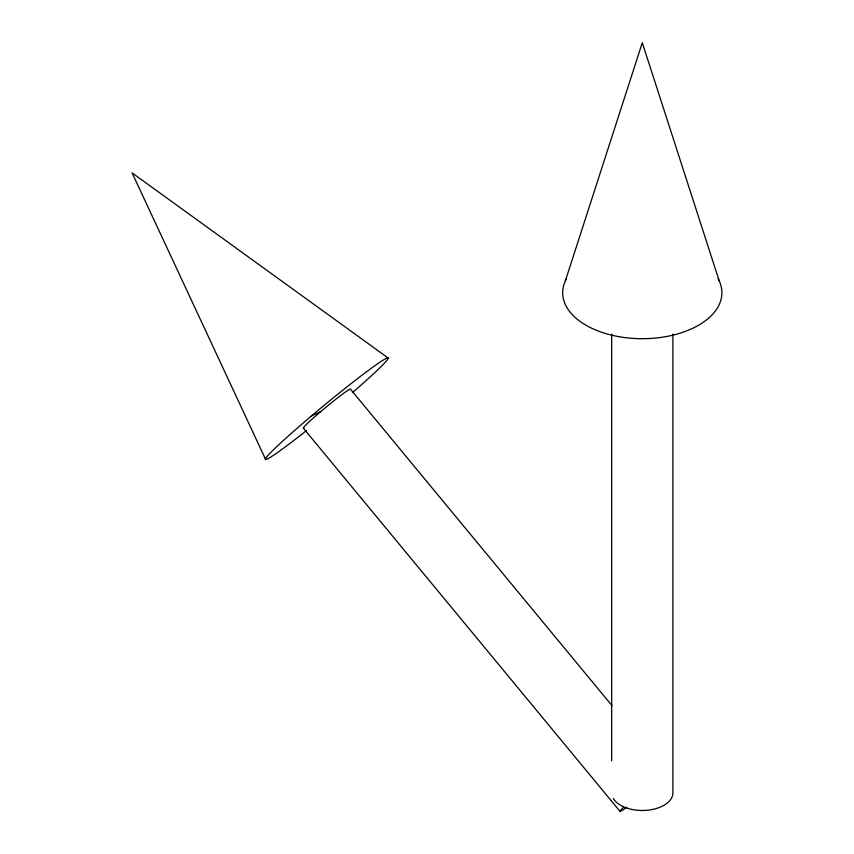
<?xml version="1.0" encoding="UTF-8"?>
<svg xmlns="http://www.w3.org/2000/svg" width="854" height="854" viewBox="0 0 854 854"><rect width="100%" height="100%" fill="white"/><g stroke="black" fill="none" stroke-linecap="round" stroke-linejoin="round"><path stroke-width="1.28" d="M565.38 280.838L642.293 42.7L719.196 280.838M311.411 415.983L320.933 411.447M388.314 358.125L132.092 172.882L265.445 459.089M612.04 705.682L350.514 389.189A30.627 1.633 -39.6 0 0 323.965 408.895A30.627 1.633 -39.6 0 0 304.013 427.939M303.255 428.025L619.972 811.3M672.909 334.074L672.909 792.8A30.627 17.678 0 0 1 647.268 810.243A30.627 17.678 0 0 1 613.289 798.479M611.667 334.074L611.667 760.797M306.479 430.587A79.614 4.259 -39.6 0 1 276.386 446.984A79.614 4.259 -39.6 0 1 373.988 366.323A79.614 4.259 -39.6 0 1 352.456 392.594M626.772 807.211A30.627 1.633 -39.6 0 1 623.228 807.564M718.129 278.746A79.614 45.967 0 0 1 642.293 338.696A79.614 45.967 0 0 1 566.448 278.746"/></g></svg>
